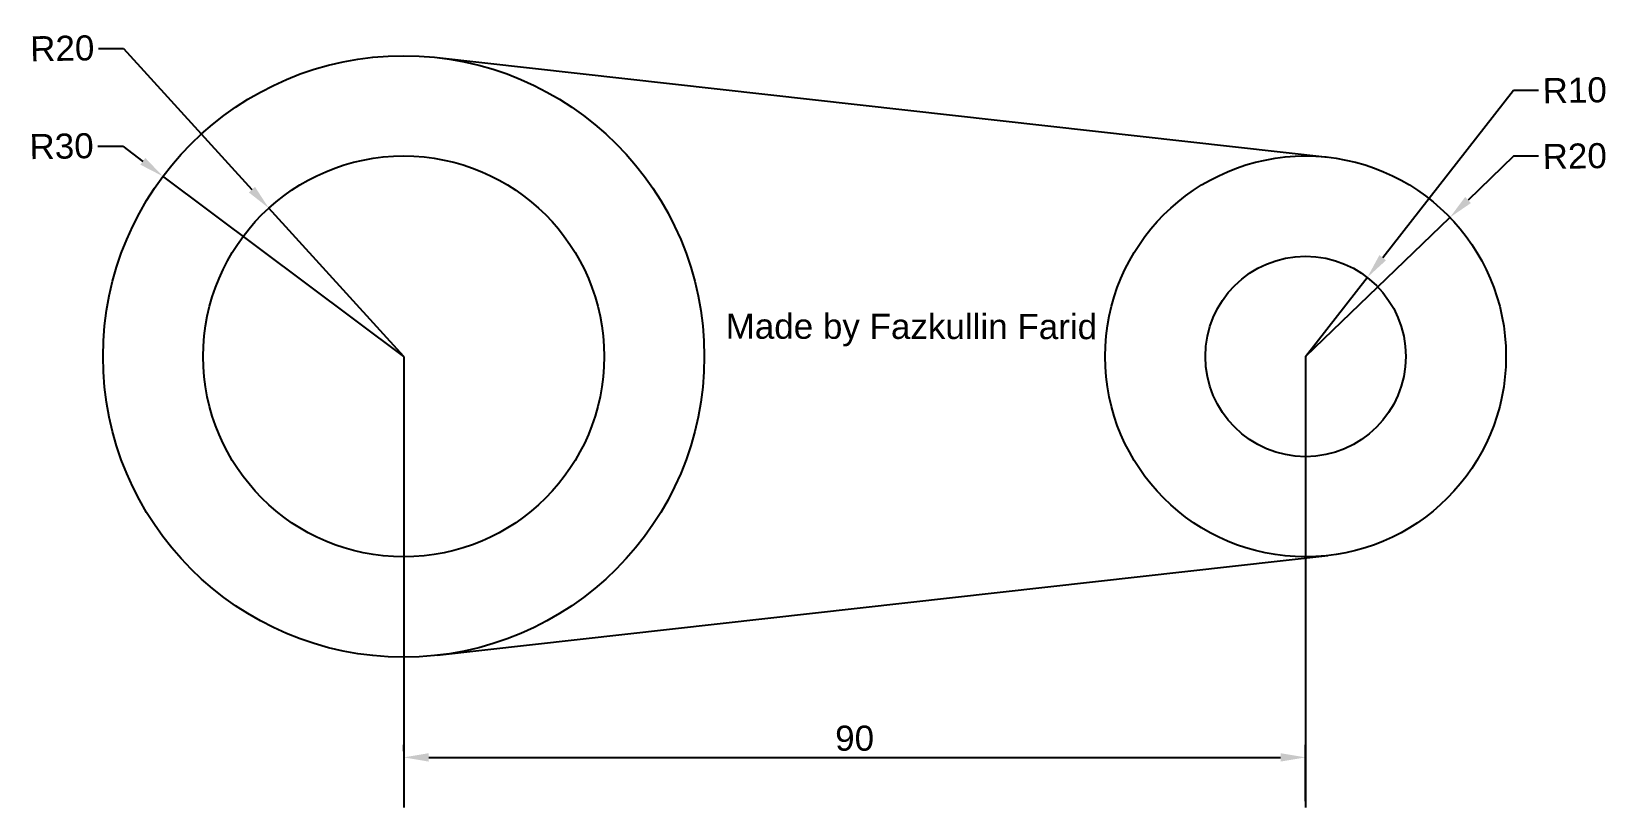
# Model space of a CAD drawing. Header units: millimetres. Extents: x 133 to 290, y 105 to 182.
import ezdxf

# ---------------------------------------------------------------- set-up
doc = ezdxf.new("R2010")
doc.units = ezdxf.units.MM
doc.styles.get("Standard").update_dxf_attribs({"font": 'Arial.ttf'})
doc.dimstyles.new('ISO-25', dxfattribs={"dimtxt": 2.5, "dimasz": 2.5, "dimexe": 1.25, "dimexo": 0.625, "dimtad": 1, "dimtxsty": 'Standard', "dimcen": 2.5, "dimadec": 0, "dimazin": 0, "dimtfac": 1, "dimtmove": 0, "dimatfit": 3, "dimfxl": 1, "dimarcsym": 0})

# ---------------------------------------------------------------- blocks, each defined once
blk = doc.blocks.new('*D1')
at = {"color": 0, "lineweight": -2, "transparency": 16777216}
for p, q in [((170, 110.62), (170, 111.25)), ((172.5, 110), (257.5, 110)), ((260, 105.62), (260, 111.25))]:
    blk.add_line(p, q, dxfattribs=at)
at = {"color": 0, "transparency": 16777216}
for points in [[(172.5, 110.42), (172.5, 109.58), (170, 110)], [(257.5, 110.42), (257.5, 109.58), (260, 110)]]:
    blk.add_solid(points, dxfattribs=at)
at = {"layer": 'Defpoints', "color": 0, "transparency": 16777216}
for p in [(170, 110), (260, 110), (260, 105)]:
    blk.add_point(p, dxfattribs=at)
at = {"color": 0, "transparency": 16777216, "insert": (215, 111.9), "char_height": 2.5, "attachment_point": 5}
blk.add_mtext('90', dxfattribs=at)
blk = doc.blocks.new('*D2')
at = {"color": 0, "lineweight": -2, "transparency": 16777216}
for p, q in [((139.47, 170.96), (141.97, 170.96)), ((141.97, 170.96), (143.97, 169.46)), ((170, 150), (145.97, 167.97))]:
    blk.add_line(p, q, dxfattribs=at)
at = {"color": 0, "transparency": 16777216}
blk.add_solid([(144.22, 169.8), (143.72, 169.13), (145.97, 167.97)], dxfattribs=at)
at = {"layer": 'Defpoints', "color": 0, "transparency": 16777216}
for p in [(145.97, 167.97), (170, 150)]:
    blk.add_point(p, dxfattribs=at)
at = {"color": 0, "transparency": 16777216, "insert": (135.86, 170.96), "char_height": 2.5, "attachment_point": 5, "rotation": 1}
blk.add_mtext('R30', dxfattribs=at)
blk = doc.blocks.new('*D3')
at = {"color": 0, "lineweight": -2, "transparency": 16777216}
for p, q in [((139.53, 180.72), (142.03, 180.72)), ((142.03, 180.72), (154.85, 166.64)), ((170, 150), (156.54, 164.79))]:
    blk.add_line(p, q, dxfattribs=at)
at = {"color": 0, "transparency": 16777216}
blk.add_solid([(155.16, 166.92), (154.55, 166.36), (156.54, 164.79)], dxfattribs=at)
at = {"layer": 'Defpoints', "color": 0, "transparency": 16777216}
for p in [(156.54, 164.79), (170, 150)]:
    blk.add_point(p, dxfattribs=at)
at = {"color": 0, "transparency": 16777216, "insert": (135.93, 180.72), "char_height": 2.5, "attachment_point": 5, "rotation": 1}
blk.add_mtext('R20', dxfattribs=at)
blk = doc.blocks.new('*D4')
at = {"color": 0, "lineweight": -2, "transparency": 16777216}
for p, q in [((280.75, 176.54), (267.7, 159.85)), ((283.25, 176.54), (280.75, 176.54)), ((260, 150), (266.16, 157.88))]:
    blk.add_line(p, q, dxfattribs=at)
at = {"color": 0, "transparency": 16777216}
blk.add_solid([(267.37, 160.11), (268.03, 159.59), (266.16, 157.88)], dxfattribs=at)
at = {"layer": 'Defpoints', "color": 0, "transparency": 16777216}
for p in [(266.16, 157.88), (260, 150)]:
    blk.add_point(p, dxfattribs=at)
at = {"color": 0, "transparency": 16777216, "insert": (286.86, 176.54), "char_height": 2.5, "attachment_point": 5, "rotation": 1}
blk.add_mtext('R10', dxfattribs=at)
blk = doc.blocks.new('*D5')
at = {"color": 0, "lineweight": -2, "transparency": 16777216}
for p, q in [((280.75, 169.97), (276.21, 165.6)), ((283.25, 169.97), (280.75, 169.97)), ((260, 150), (274.41, 163.87))]:
    blk.add_line(p, q, dxfattribs=at)
at = {"color": 0, "transparency": 16777216}
blk.add_solid([(275.92, 165.9), (276.5, 165.3), (274.41, 163.87)], dxfattribs=at)
at = {"layer": 'Defpoints', "color": 0, "transparency": 16777216}
for p in [(274.41, 163.87), (260, 150)]:
    blk.add_point(p, dxfattribs=at)
at = {"color": 0, "transparency": 16777216, "insert": (286.86, 169.97), "char_height": 2.5, "attachment_point": 5, "rotation": 1}
blk.add_mtext('R20', dxfattribs=at)

msp = doc.modelspace()

# ---------------------------------------------------------------- linework, layer by layer
for p, q in [((173.333, 179.814), (262.222, 169.876)), ((170, 150), (170, 150)), ((170, 150), (170, 150)), ((170, 150), (170, 150)), ((170, 150), (170, 150)), ((170, 150), (170, 105)), ((260, 150), (260, 105)), ((173.333, 120.186), (262.222, 130.124))]:
    msp.add_line(p, q)
for centre, radius in [((170, 150), 30), ((170, 150), 20), ((260, 150), 20), ((260, 150), 10)]:
    msp.add_circle(centre, radius)

# ---------------------------------------------------------------- texts
msp.add_text('Made by Fazkullin Farid', height=2.5, rotation=359.91735).set_placement((202.128, 151.773))

# ---------------------------------------------------------------- dimensions: what is measured, and where the dimension line sits
for center, mpoint, picture, middle in [((170, 150), (156.537, 164.79), '*D3', (135.926, 180.723)), ((260, 150), (266.158, 157.879), '*D4', (286.855, 176.545)), ((260, 150), (274.41, 163.87), '*D5', (286.855, 169.97))]:
    dim = msp.add_radius_dim(center=center, mpoint=mpoint, dimstyle='ISO-25')
    dim.commit()
    dim.dimension.update_dxf_attribs({"geometry": picture, "text_midpoint": middle, "dimtype": 164, "text_rotation": 1})
dim = msp.add_radius_dim(center=(170, 150), mpoint=(145.974, 167.965), dimstyle='ISO-25')
dim.commit()
dim.dimension.update_dxf_attribs({"geometry": '*D2', "text_midpoint": (135.862, 170.959), "text_rotation": 1})
dim = msp.add_linear_dim(base=(260, 110), p1=(170, 110), p2=(260, 105), dimstyle='ISO-25')
dim.commit()
dim.dimension.update_dxf_attribs({"geometry": '*D1', "text_midpoint": (215, 111.901)})

doc.saveas('drawing.dxf')
